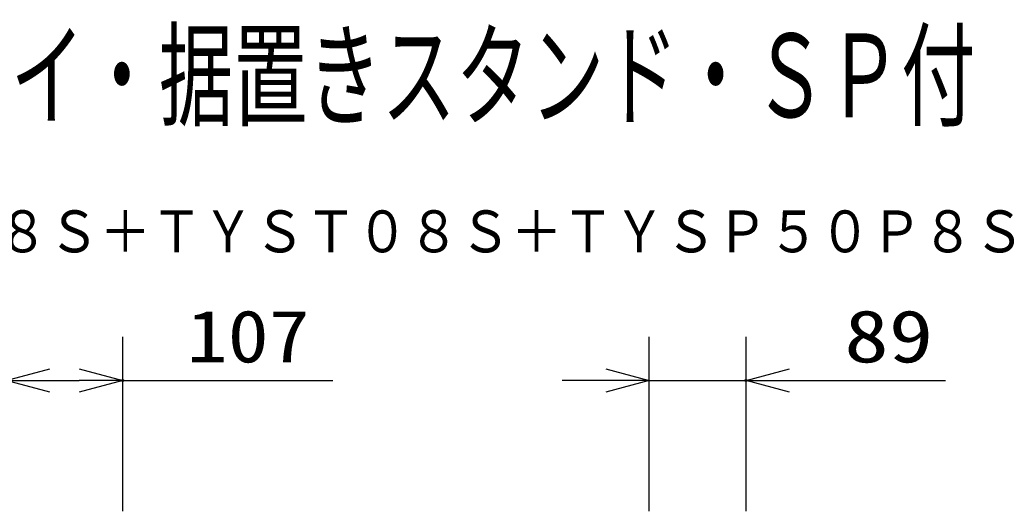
# Model space of a CAD drawing. Units: millimetres, scale not verified. Extents: x -63 to 63, y -57 to 57.
# Drawn here: x 16.1 to 61.81, y 34.82 to 57.39 of the extents above; entities that cross this region are included whole.
import ezdxf
from ezdxf.enums import TextEntityAlignment as Align

# ---------------------------------------------------------------- set-up
doc = ezdxf.new("R2010")
doc.units = ezdxf.units.MM
doc.header["$LTSCALE"] = 0.190236
doc.header["$PDMODE"] = 32
doc.header["$PDSIZE"] = 0.0951
for name, color, linetype in [('0-0_MOJI1', 2, 'Continuous'), ('0-1_TOUROKU', 3, 'Continuous'), ('0-2_GAIKEI', 1, 'Continuous'), ('0-3_WAKU', 3, 'Continuous'), ('0-4_DEFPOINTS', 7, 'Continuous')]:
    doc.layers.add(name, color=color, linetype=linetype)
doc.styles.add('ＭＳ ゴシック', font='')
doc.styles.get('ＭＳ ゴシック').set_extended_font_data('MS Gothic')

# ---------------------------------------------------------------- blocks, each defined once
blk = doc.blocks.new('_OPEN30')
at = {"layer": '0-2_GAIKEI', "color": 7}
blk.add_line((0, 0), (-1, 0), dxfattribs=at)
blk.add_lwpolyline([(-1, 0.26795), (0, 0), (-1, -0.26795)], dxfattribs=at)

msp = doc.modelspace()

# ---------------------------------------------------------------- linework, layer by layer
at = {"layer": '0-3_WAKU'}
for p, q in [((20.831, 34.8186), (20.831, 42.8186)), ((45.0344, 34.8186), (45.0344, 42.8186)), ((49.4844, 34.8186), (49.4844, 42.8186)), ((17.4792, 40.8186), (18.831, 40.8186)), ((20.831, 40.8186), (30.4977, 40.8186)), ((43.0344, 40.8186), (41.0344, 40.8186)), ((45.0344, 40.8186), (49.4844, 40.8186)), ((51.4844, 40.8186), (58.6511, 40.8186))]:
    msp.add_line(p, q, dxfattribs=at)
at = {"layer": '0-4_DEFPOINTS'}
for p in [(20.831, 40.8186), (49.4844, 40.8186)]:
    msp.add_point(p, dxfattribs=at)

# ---------------------------------------------------------------- block references
at = {"layer": '0-3_WAKU', "xscale": 2, "yscale": 2, "rotation": 180}
for p in [(15.4792, 40.8186), (49.4844, 40.8186)]:
    msp.add_blockref('_OPEN30', p, dxfattribs=at)
at = {"layer": '0-3_WAKU', "xscale": 2, "yscale": 2}
for p in [(20.831, 40.8186), (45.0344, 40.8186)]:
    msp.add_blockref('_OPEN30', p, dxfattribs=at)

# ---------------------------------------------------------------- texts
at = {"layer": '0-0_MOJI1', "style": 'ＭＳ ゴシック', "width": 0.65}
msp.add_text('ハイビジョンプラズマディスプレイ・据置きスタンド・ＳＰ付', height=3.848, dxfattribs=at).set_placement((-35.5001, 51.7599), align=Align.BOTTOM_LEFT)
at = {"layer": '0-1_TOUROKU', "color": 1, "style": 'ＭＳ ゴシック', "width": 0.9}
msp.add_text('ＴＨ５０ＰＨＤ８Ｓ＋ＴＹＳＴ０８Ｓ＋ＴＹＳＰ５０Ｐ８Ｓ', height=1.925, dxfattribs=at).set_placement((-1.5001, 46.13), align=Align.BOTTOM_LEFT)
at = {"layer": '0-3_WAKU', "style": 'ＭＳ ゴシック'}
for s, width, p in [('107', 1.15, (23.7772, 40.9282)), ('89', 1.25, (54.0008, 40.9282))]:
    msp.add_text(s, height=2.406, dxfattribs=dict(at, width=width)).set_placement(p, align=Align.BOTTOM_LEFT)

doc.saveas('drawing.dxf')
